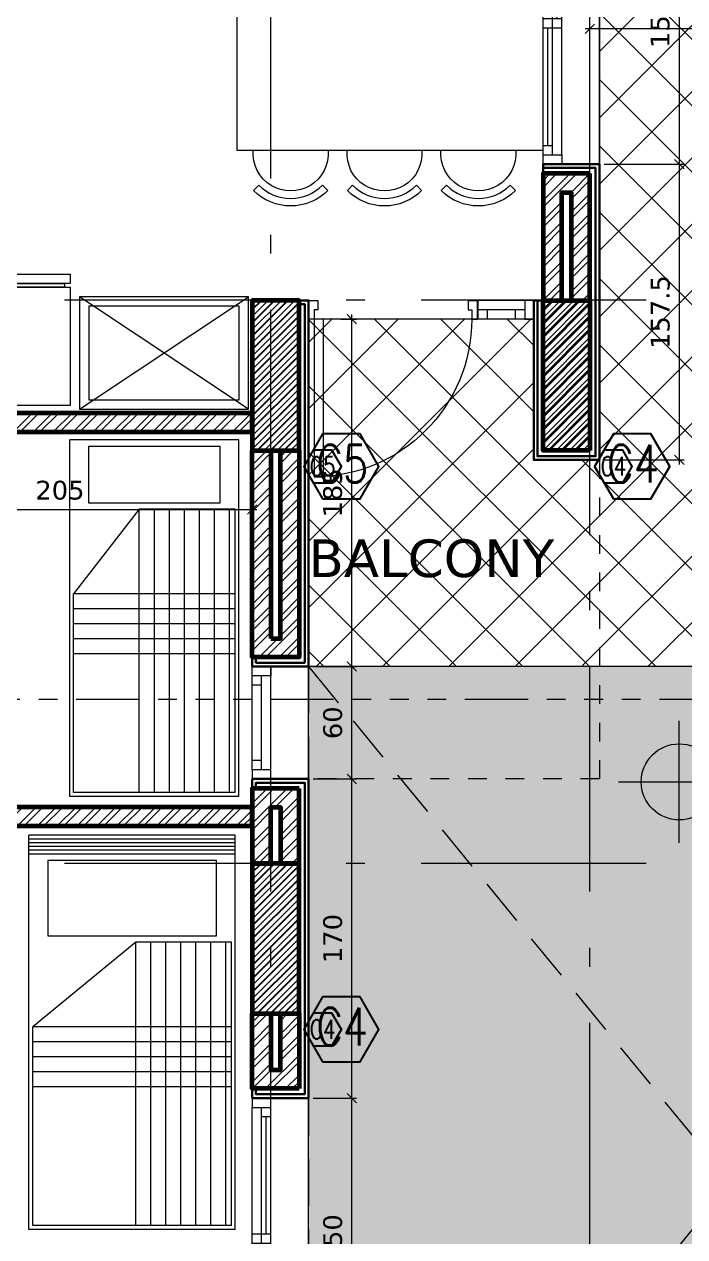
# Model space of a CAD drawing. Header units: inches. Extents: x -48 to 777, y -156 to 510.
# Drawn here: x 505.11 to 508.63, y 237.87 to 244.33 of the extents above; entities that cross this region are included whole.
import ezdxf
from ezdxf.enums import TextEntityAlignment as Align

# ---------------------------------------------------------------- set-up
doc = ezdxf.new("R2010")
doc.units = ezdxf.units.IN
doc.header["$MEASUREMENT"] = 0
for name, pattern in [('ACAD_ISO06W100', [36, 24, -3, 0, -3, 0, -3, 0, -3]), ('ACAD_ISO10W100', [18, 12, -3, 0, -3]), ('HIDDEN', [0.375, 0.25, -0.125]), ('NUHA', [1.45, 0.75, -0.25, 0.2, -0.25])]:
    doc.linetypes.add(name, pattern=pattern)
doc.layers.get('Defpoints').update_dxf_attribs({"lineweight": 5})
for name, color, linetype, lineweight in [('A-AXIS', 253, 'ACAD_ISO10W100', 5), ('A-AXIS ST', 251, 'ACAD_ISO10W100', 5), ('A-DIM', 9, 'Continuous', 5), ('A-DOORS', 38, 'Continuous', 20), ('A-FURN1', 211, 'Continuous', 15), ('A-HIDDEN', 254, 'HIDDEN', 5), ('A-PILLARS', 1, 'Continuous', 60), ('A-SANITARY', 120, 'Continuous', 5), ('A-SIGNS1', 20, 'Continuous', 15), ('A-SIGNS2', 30, 'Continuous', 15), ('A-TEXT', 50, 'Continuous', 15), ('A-TILING1', 43, 'Continuous', 9), ('A-WALLS', 7, 'Continuous', 60), ('A-WINDOWS', 4, 'Continuous', 20), ('C-STONE', 42, 'Continuous', 30), ('D-STONE', 52, 'Continuous', 20), ('H-GRASS', 100, 'Continuous', 5), ('H-PILLARS', 61, 'Continuous', 5), ('H-TILING', 54, 'Continuous', 5), ('H-WALLS', 51, 'Continuous', 5), ('modificat', 127, 'Continuous', 15)]:
    doc.layers.add(name, color=color, linetype=linetype, lineweight=lineweight)
doc.layers.add('HH-GREY', color=253, linetype='Continuous', lineweight=5, true_color=0x828282)
for name, color, linetype in [('str-col-hatch', 8, 'Continuous'), ('str-COL-TAG-100', 1, 'Continuous'), ('str-COL-TAG-50', 7, 'Continuous'), ('str-columns', 3, 'Continuous')]:
    doc.layers.add(name, color=color, linetype=linetype)
doc.styles.add('ROMAND', font='verdana.ttf')
doc.styles.add('ROMANS', font='romans__.ttf', dxfattribs={"height": 0.14})
doc.dimstyles.new('M-1.50', dxfattribs={"dimtxt": 0.1, "dimasz": 0.05, "dimexe": 0.025, "dimexo": 0.025, "dimgap": 0.05, "dimtad": 1, "dimlfac": 100, "dimrnd": 0.5, "dimzin": 9, "dimdsep": 46, "dimtxsty": 'ROMAND', "dimblk": 'OBLIQUE', "dimcen": 1, "dimdle": 0.025, "dimclrd": 256, "dimclre": 256, "dimclrt": 2, "dimadec": 0, "dimazin": 0, "dimtfac": 0.666667, "dimtmove": 2, "dimatfit": 3, "dimfxl": 0.04, "dimtolj": 1, "dimtzin": 5, "dimlwd": -1, "dimlwe": -1, "dimarcsym": 0})
pattern_1 = [(45, (-242.49175, -76.21088), (-0.0530330086, 0.0530330086), []), (45, (-242.4564, -76.21088), (-0.0530330086, 0.0530330086), [])]
pattern_2 = [(45, (0, 99), (-0.053033009, 0.053033009), []), (45, (0.035355, 99), (-0.053033009, 0.053033009), [])]

# ---------------------------------------------------------------- blocks, each defined once
blk = doc.blocks.new('_Oblique')
at = {"color": 0, "linetype": 'ByBlock', "lineweight": -2}
blk.add_line((-0.5, -0.5), (0.5, 0.5), dxfattribs=at)
blk = doc.blocks.new('*D7')
at = {"layer": 'A-DIM', "transparency": 16777216}
for p, q in [((332.1441, 67.9158), (332.1441, 63.3658)), ((332.5563, 67.8908), (332.1191, 67.8908)), ((332.5563, 63.3908), (332.1191, 63.3908))]:
    blk.add_line(p, q, dxfattribs=at)
at = {"layer": 'Defpoints', "color": 0, "transparency": 16777216}
for p in [(332.5813, 67.8908), (332.1441, 63.3908), (332.5813, 63.3908)]:
    blk.add_point(p, dxfattribs=at)
at = {"layer": 'A-DIM', "transparency": 16777216, "xscale": 0.05, "yscale": 0.05, "zscale": 0.05}
for p, rotation in [((332.1441, 67.8908), 90), ((332.1441, 63.3908), 270)]:
    blk.add_blockref('_Oblique', p, dxfattribs=dict(at, rotation=rotation))
at = {"layer": 'A-DIM', "color": 2, "transparency": 16777216, "insert": (332.0421, 65.6408), "char_height": 0.1, "attachment_point": 5, "rotation": 90, "style": 'ROMAND'}
blk.add_mtext('\\A1;450', dxfattribs=at)
blk = doc.blocks.new('*D8')
at = {"layer": 'A-DIM', "transparency": 16777216}
for p, q in [((327.0813, 67.8658), (327.0813, 67.5233)), ((332.5813, 67.8658), (332.5813, 67.5233)), ((332.6063, 67.5483), (327.0563, 67.5483))]:
    blk.add_line(p, q, dxfattribs=at)
at = {"layer": 'Defpoints', "color": 0, "transparency": 16777216}
for p in [(327.0813, 67.8908), (332.5813, 67.8908), (327.0813, 67.5483)]:
    blk.add_point(p, dxfattribs=at)
at = {"layer": 'A-DIM', "transparency": 16777216, "xscale": 0.05, "yscale": 0.05, "zscale": 0.05, "rotation": 180}
blk.add_blockref('_Oblique', (327.0813, 67.5483), dxfattribs=at)
at = {"layer": 'A-DIM', "transparency": 16777216, "xscale": 0.05, "yscale": 0.05, "zscale": 0.05}
blk.add_blockref('_Oblique', (332.5813, 67.5483), dxfattribs=at)
at = {"layer": 'A-DIM', "color": 2, "transparency": 16777216, "insert": (329.8313, 67.6503), "char_height": 0.1, "attachment_point": 5, "style": 'ROMAND'}
blk.add_mtext('\\A1;550', dxfattribs=at)
blk = doc.blocks.new('gkjhg')
at = {"layer": 'A-FURN1', "extrusion": (0, 0, -1)}
for p, q in [((566.8796, 146.1703), (568.9796, 146.1703)), ((566.8796, 146.1703), (566.8796, 145.0703)), ((566.8996, 146.1503), (566.8996, 145.0903)), ((566.8996, 146.1503), (568.4096, 146.1503)), ((568.4096, 146.1503), (568.4096, 145.6403)), ((568.9796, 146.1703), (568.9796, 145.0703)), ((568.4446, 146.0703), (568.8446, 146.0703)), ((568.4446, 145.1703), (568.4446, 146.0703)), ((568.8446, 146.0703), (568.8446, 145.1703)), ((568.4096, 145.6403), (567.9596, 145.0903)), ((568.8446, 145.1703), (568.4446, 145.1703)), ((566.8796, 145.0703), (568.9796, 145.0703)), ((566.8996, 145.0903), (567.9596, 145.0903))]:
    blk.add_line(p, q, dxfattribs=at)
at = {"layer": 'HH-GREY', "extrusion": (0, 0, -1)}
for p, q in [((567.6396, 146.1503), (567.6396, 145.0903)), ((567.7196, 146.1503), (567.7196, 145.0903)), ((567.7996, 146.1503), (567.7996, 145.0903)), ((567.8796, 146.1503), (567.8796, 145.0903)), ((567.9596, 146.1503), (567.9596, 145.0903)), ((568.8796, 146.1703), (568.8796, 145.0703)), ((568.8996, 146.1703), (568.8996, 145.0703)), ((568.9196, 146.1703), (568.9196, 145.0703)), ((568.9396, 146.1703), (568.9396, 145.0703)), ((568.9596, 146.1703), (568.9596, 145.0703)), ((566.8996, 146.1203), (568.4096, 146.1203)), ((566.8996, 146.0403), (568.4096, 146.0403)), ((566.8996, 145.9603), (568.4096, 145.9603)), ((566.8996, 145.8803), (568.4096, 145.8803)), ((566.8996, 145.8003), (568.4096, 145.8003)), ((566.8996, 145.7203), (568.4096, 145.7203)), ((566.8996, 145.6403), (568.4096, 145.6403))]:
    blk.add_line(p, q, dxfattribs=at)
blk = doc.blocks.new('*U25')
for p, q in [((50, 100), (1450, 100)), ((100, 100), (100, 50)), ((100, 75), (725, 75)), ((725, 0), (725, 100)), ((775, 0), (775, 100)), ((50, 50), (1450, 50)), ((50, 0), (1450, 0)), ((775, 25), (1400, 25)), ((1400, 0), (1400, 50))]:
    blk.add_line(p, q)
for points in [[(0, 100), (50, 100), (50, 0), (0, 0)], [(1500, 100), (1450, 100), (1450, 0), (1500, 0)]]:
    blk.add_lwpolyline(points)
blk = doc.blocks.new('*U26')
for p, q in [((50, 100), (550, 100)), ((50, 50), (550, 50)), ((50, 0), (550, 0)), ((500, 50), (500, 0))]:
    blk.add_line(p, q)
for points in [[(0, 100), (50, 100), (50, 0), (0, 0)], [(600, 100), (550, 100), (550, 0), (600, 0)], [(100, 50), (100, 0)]]:
    blk.add_lwpolyline(points)
blk = doc.blocks.new('*U28')
for p, q in [((50, 100), (300, 100)), ((50, 50), (300, 50)), ((50, 0), (300, 0)), ((250, 50), (250, 0))]:
    blk.add_line(p, q)
for points in [[(0, 100), (50, 100), (50, 0), (0, 0)], [(350, 100), (300, 100), (300, 0), (350, 0)], [(100, 50), (100, 0)]]:
    blk.add_lwpolyline(points)
blk = doc.blocks.new('*U41')
for points in [[(130, -160), (100, -160), (100, -60), (150, -60), (150, -110), (130, -110), (130, -160)], [(970, -160), (1000, -160), (1000, -60), (950, -60), (950, -110), (970, -110), (970, -160)], [(920, -1000), (920, -160), (970, -160), (970, -1000)]]:
    blk.add_lwpolyline(points, close=True)
blk.add_arc((970, -160), 840, 180, 270)
blk = doc.blocks.new('DZGXFDHYN')
for points in [[(28.3776, 30.5482), (29.2776, 30.5482), (29.2776, 31.1782), (28.3776, 31.1782)], [(28.3776, 30.4782), (29.2776, 30.4782), (29.2776, 30.5282), (28.3776, 30.5282)], [(28.4076, 30.5282), (29.2476, 30.5282), (29.2476, 30.5482), (28.4076, 30.5482)], [(28.4376, 30.4782), (28.4076, 30.4782), (28.4076, 30.4282), (28.4376, 30.4282)]]:
    blk.add_lwpolyline(points, close=True)
blk = doc.blocks.new('bed 90')
at = {"layer": 'A-FURN1', "extrusion": (0, 0, -1)}
for p, q in [((556.9278, 316.6009), (556.9278, 318.5009)), ((557.0278, 318.4659), (557.0278, 318.1659)), ((557.7278, 318.4659), (557.0278, 318.4659)), ((557.7278, 318.1659), (557.7278, 318.4659)), ((557.8278, 316.6009), (557.8278, 318.5009)), ((557.2978, 318.1309), (556.9478, 317.6809)), ((557.0278, 318.1659), (557.7278, 318.1659)), ((557.8078, 318.1309), (557.2978, 318.1309)), ((557.8078, 316.6209), (557.8078, 318.1309)), ((556.9478, 316.6209), (556.9478, 317.6809)), ((557.8278, 316.6009), (556.9278, 316.6009)), ((557.8078, 316.6209), (556.9478, 316.6209))]:
    blk.add_line(p, q, dxfattribs=at)
at = {"layer": 'A-FURN1'}
blk.add_line((557.8278, 318.5009), (556.9278, 318.5009), dxfattribs=at)
at = {"layer": 'HH-GREY', "extrusion": (0, 0, -1)}
for p, q in [((557.2978, 316.6209), (557.2978, 318.1309)), ((557.3778, 316.6209), (557.3778, 318.1309)), ((557.4578, 316.6209), (557.4578, 318.1309)), ((557.5378, 316.6209), (557.5378, 318.1309)), ((557.6178, 316.6209), (557.6178, 318.1309)), ((557.6978, 316.6209), (557.6978, 318.1309)), ((557.7778, 316.6209), (557.7778, 318.1309)), ((557.8078, 317.6809), (556.9478, 317.6809)), ((557.8078, 317.6009), (556.9478, 317.6009)), ((557.8078, 317.5209), (556.9478, 317.5209)), ((557.8078, 317.4409), (556.9478, 317.4409)), ((557.8078, 317.3609), (556.9478, 317.3609))]:
    blk.add_line(p, q, dxfattribs=at)
blk = doc.blocks.new('GXFHGCGFCD')
at = {"layer": 'A-SIGNS1', "linetype": 'NUHA'}
h = blk.add_hatch(color=256, dxfattribs=at)
h.paths.add_polyline_path([(90.3819, 61.3301), (90.3819, 61.1701), (90.5419, 61.1701, 0.414214)])
h.paths.add_polyline_path([(90.3819, 61.1701), (90.2219, 61.1701, 0.414214), (90.3819, 61.0101)])
at = {"layer": 'A-SIGNS1'}
for p, q in [((90.3819, 60.9141), (90.3819, 61.4261)), ((90.1259, 61.1701), (91.7898, 61.1701))]:
    blk.add_line(p, q, dxfattribs=at)
blk.add_circle((90.3819, 61.1701), 0.16, dxfattribs=at)
blk = doc.blocks.new('DGXFHXFGDFD')
at = {"layer": 'A-SIGNS1'}
blk.add_blockref('GXFHGCGFCD', (0, 0), dxfattribs=at)
at = {"layer": 'A-SIGNS2', "linetype": 'NUHA', "style": 'ROMANS'}
for s, p in [('F.L.', (90.5835, 61.2031)), ('C.L.', (90.5835, 60.9413))]:
    blk.add_text(s, height=0.16, dxfattribs=at).set_placement(p)
at = {"layer": 'A-SIGNS2', "style": 'ROMANS', "width": 0.910135, "flags": 4}
for tag, p, p2 in [('NIV.FINI', (91.1159, 61.2031), (91.7898, 61.2031)), ('NIV.BETON', (91.1159, 60.9413), (91.7898, 60.9413))]:
    blk.add_attdef(tag, text='', height=0.16, dxfattribs=at).set_placement(p, p2, align=Align.FIT)
blk = doc.blocks.new('AXIS')
at = {"layer": 'A-AXIS ST', "ltscale": 0.1}
for p, q in [((649.91853, 296.91777), (649.91853, 336.01919)), ((651.61853, 296.91777), (651.61853, 336.01919)), ((657.61853, 319.06933), (627.81853, 319.06933)), ((657.61853, 316.06777), (627.81853, 316.06777))]:
    blk.add_line(p, q, dxfattribs=at)
blk = doc.blocks.new('*D1366')
at = {"layer": 'A-DIM', "transparency": 16777216}
for p, q in [((504.2768, 241.768), (504.2768, 241.768)), ((504.2518, 241.743), (506.3518, 241.743))]:
    blk.add_line(p, q, dxfattribs=at)
at = {"layer": 'Defpoints', "color": 0, "transparency": 16777216}
for p in [(504.2768, 241.743), (506.3268, 241.743), (506.3268, 241.743)]:
    blk.add_point(p, dxfattribs=at)
at = {"layer": 'A-DIM', "transparency": 16777216, "xscale": 0.05, "yscale": 0.05, "zscale": 0.05, "rotation": 180}
blk.add_blockref('_Oblique', (504.2768, 241.743), dxfattribs=at)
at = {"layer": 'A-DIM', "transparency": 16777216, "xscale": 0.05, "yscale": 0.05, "zscale": 0.05}
blk.add_blockref('_Oblique', (506.3268, 241.743), dxfattribs=at)
at = {"layer": 'A-DIM', "color": 2, "transparency": 16777216, "insert": (505.3018, 241.845), "char_height": 0.1, "attachment_point": 5, "style": 'ROMAND'}
blk.add_mtext('\\A1;205', dxfattribs=at)
blk = doc.blocks.new('*D1281')
at = {"layer": 'A-DIM', "transparency": 16777216}
for p, q in [((506.6518, 238.6069), (506.883, 238.6069)), ((506.858, 237.0819), (506.858, 238.6319)), ((506.6518, 237.1069), (506.883, 237.1069))]:
    blk.add_line(p, q, dxfattribs=at)
at = {"layer": 'Defpoints', "color": 0, "transparency": 16777216}
for p in [(506.6268, 238.6069), (506.858, 238.6069), (506.6268, 237.1069)]:
    blk.add_point(p, dxfattribs=at)
at = {"layer": 'A-DIM', "transparency": 16777216, "xscale": 0.05, "yscale": 0.05, "zscale": 0.05}
for p, rotation in [((506.858, 238.6069), 90), ((506.858, 237.1069), 270)]:
    blk.add_blockref('_Oblique', p, dxfattribs=dict(at, rotation=rotation))
at = {"layer": 'A-DIM', "color": 2, "transparency": 16777216, "insert": (506.756, 237.8569), "char_height": 0.1, "attachment_point": 5, "rotation": 90, "style": 'ROMAND'}
blk.add_mtext('\\A1;150', dxfattribs=at)
blk = doc.blocks.new('*D1282')
at = {"layer": 'A-DIM', "transparency": 16777216}
for p, q in [((506.6518, 240.3069), (506.883, 240.3069)), ((506.858, 238.5819), (506.858, 240.3319)), ((506.6518, 238.6069), (506.883, 238.6069))]:
    blk.add_line(p, q, dxfattribs=at)
at = {"layer": 'Defpoints', "color": 0, "transparency": 16777216}
for p in [(506.6268, 240.3069), (506.858, 240.3069), (506.6268, 238.6069)]:
    blk.add_point(p, dxfattribs=at)
at = {"layer": 'A-DIM', "transparency": 16777216, "xscale": 0.05, "yscale": 0.05, "zscale": 0.05}
for p, rotation in [((506.858, 240.3069), 90), ((506.858, 238.6069), 270)]:
    blk.add_blockref('_Oblique', p, dxfattribs=dict(at, rotation=rotation))
at = {"layer": 'A-DIM', "color": 2, "transparency": 16777216, "insert": (506.756, 239.4569), "char_height": 0.1, "attachment_point": 5, "rotation": 90, "style": 'ROMAND'}
blk.add_mtext('\\A1;170', dxfattribs=at)
blk = doc.blocks.new('*D1283')
at = {"layer": 'A-DIM', "transparency": 16777216}
for p, q in [((506.858, 240.2819), (506.858, 240.9311)), ((506.6518, 240.9061), (506.883, 240.9061)), ((506.6518, 240.3069), (506.883, 240.3069))]:
    blk.add_line(p, q, dxfattribs=at)
at = {"layer": 'Defpoints', "color": 0, "transparency": 16777216}
for p in [(506.6268, 240.9061), (506.858, 240.9061), (506.6268, 240.3069)]:
    blk.add_point(p, dxfattribs=at)
at = {"layer": 'A-DIM', "transparency": 16777216, "xscale": 0.05, "yscale": 0.05, "zscale": 0.05}
for p, rotation in [((506.858, 240.9061), 90), ((506.858, 240.3069), 270)]:
    blk.add_blockref('_Oblique', p, dxfattribs=dict(at, rotation=rotation))
at = {"layer": 'A-DIM', "color": 2, "transparency": 16777216, "insert": (506.756, 240.6065), "char_height": 0.1, "attachment_point": 5, "rotation": 90, "style": 'ROMAND'}
blk.add_mtext('\\A1;60', dxfattribs=at)
blk = doc.blocks.new('*D1284')
at = {"layer": 'A-DIM', "transparency": 16777216}
for p, q in [((506.7992, 242.7569), (506.883, 242.7569)), ((506.858, 240.8811), (506.858, 242.7819)), ((506.6518, 240.9061), (506.883, 240.9061))]:
    blk.add_line(p, q, dxfattribs=at)
at = {"layer": 'Defpoints', "color": 0, "transparency": 16777216}
for p in [(506.7742, 242.7569), (506.858, 242.7569), (506.6268, 240.9061)]:
    blk.add_point(p, dxfattribs=at)
at = {"layer": 'A-DIM', "transparency": 16777216, "xscale": 0.05, "yscale": 0.05, "zscale": 0.05}
for p, rotation in [((506.858, 242.7569), 90), ((506.858, 240.9061), 270)]:
    blk.add_blockref('_Oblique', p, dxfattribs=dict(at, rotation=rotation))
at = {"layer": 'A-DIM', "color": 2, "transparency": 16777216, "insert": (506.7558, 241.8315), "char_height": 0.1, "attachment_point": 5, "rotation": 90, "style": 'ROMAND'}
blk.add_mtext('\\A1;185', dxfattribs=at)
blk = doc.blocks.new('*D1285')
at = {"layer": 'A-DIM', "transparency": 16777216}
for p, q in [((508.2018, 243.5827), (508.6281, 243.5827)), ((508.6031, 241.9819), (508.6031, 243.6077)), ((508.2018, 242.0069), (508.6281, 242.0069))]:
    blk.add_line(p, q, dxfattribs=at)
at = {"layer": 'Defpoints', "color": 0, "transparency": 16777216}
for p in [(508.1768, 243.5827), (508.6031, 243.5827), (508.1768, 242.0069)]:
    blk.add_point(p, dxfattribs=at)
at = {"layer": 'A-DIM', "transparency": 16777216, "xscale": 0.05, "yscale": 0.05, "zscale": 0.05}
for p, rotation in [((508.6031, 243.5827), 90), ((508.6031, 242.0069), 270)]:
    blk.add_blockref('_Oblique', p, dxfattribs=dict(at, rotation=rotation))
at = {"layer": 'A-DIM', "color": 2, "transparency": 16777216, "insert": (508.5019, 242.7948), "char_height": 0.1, "attachment_point": 5, "rotation": 90, "style": 'ROMAND'}
blk.add_mtext('\\A1;157.5', dxfattribs=at)
blk = doc.blocks.new('*D1286')
at = {"layer": 'A-DIM', "transparency": 16777216}
for p, q in [((508.2018, 245.0827), (508.6281, 245.0827)), ((508.6031, 243.5577), (508.6031, 245.1077)), ((508.2018, 243.5827), (508.6281, 243.5827))]:
    blk.add_line(p, q, dxfattribs=at)
at = {"layer": 'Defpoints', "color": 0, "transparency": 16777216}
for p in [(508.1768, 245.0827), (508.6031, 245.0827), (508.1768, 243.5827)]:
    blk.add_point(p, dxfattribs=at)
at = {"layer": 'A-DIM', "transparency": 16777216, "xscale": 0.05, "yscale": 0.05, "zscale": 0.05}
for p, rotation in [((508.6031, 245.0827), 90), ((508.6031, 243.5827), 270)]:
    blk.add_blockref('_Oblique', p, dxfattribs=dict(at, rotation=rotation))
at = {"layer": 'A-DIM', "color": 2, "transparency": 16777216, "insert": (508.501, 244.3327), "char_height": 0.1, "attachment_point": 5, "rotation": 90, "style": 'ROMAND'}
blk.add_mtext('\\A1;150', dxfattribs=at)
blk = doc.blocks.new('*D1295')
at = {"layer": 'A-DIM', "transparency": 16777216}
for p, q in [((511.1518, 244.3034), (508.1018, 244.3034)), ((508.1268, 244.1242), (508.1268, 244.3284)), ((511.1268, 244.1242), (511.1268, 244.3284))]:
    blk.add_line(p, q, dxfattribs=at)
at = {"layer": 'Defpoints', "color": 0, "transparency": 16777216}
for p in [(508.1268, 244.3034), (508.1268, 244.0992), (511.1268, 244.0992)]:
    blk.add_point(p, dxfattribs=at)
at = {"layer": 'A-DIM', "transparency": 16777216, "xscale": 0.05, "yscale": 0.05, "zscale": 0.05, "rotation": 180}
blk.add_blockref('_Oblique', (508.1268, 244.3034), dxfattribs=at)
at = {"layer": 'A-DIM', "transparency": 16777216, "xscale": 0.05, "yscale": 0.05, "zscale": 0.05}
blk.add_blockref('_Oblique', (511.1268, 244.3034), dxfattribs=at)
at = {"layer": 'A-DIM', "color": 2, "transparency": 16777216, "insert": (509.6268, 244.4055), "char_height": 0.1, "attachment_point": 5, "style": 'ROMAND'}
blk.add_mtext('\\A1;300', dxfattribs=at)
blk = doc.blocks.new('tags')
at = {"layer": 'str-COL-TAG-100', "color": 2}
blk.add_lwpolyline([(0.125, -0.2616), (0.325, -0.2616), (0.425, -0.0884), (0.325, 0.0848), (0.125, 0.0848), (0.025, -0.0884)], close=True, dxfattribs=at)
at = {"layer": 'str-COL-TAG-50', "color": 2}
blk.add_lwpolyline([(0.075, -0.175), (0.175, -0.175), (0.225, -0.0884), (0.175, -0.0018), (0.075, -0.0018), (0.025, -0.0884)], close=True, dxfattribs=at)
at = {"layer": 'str-COL-TAG-100', "color": 1, "style": 'ROMANS', "width": 0.699426}
blk.add_attdef('NUMBER', text='', height=0.2, dxfattribs=at).set_placement((0.0918, -0.1741), (0.3679, -0.1741), align=Align.FIT)
at = {"layer": 'str-COL-TAG-50', "color": 1, "style": 'ROMANS', "width": 0.697102}
blk.add_attdef('NUMBER', text='', height=0.1, dxfattribs=at).set_placement((0.0562, -0.1375), (0.1938, -0.1375), align=Align.FIT)
blk = doc.blocks.new('WOQOUO NAZAR')
at = {"layer": 'A-HIDDEN'}
for p, q in [((327.08134, 67.89084), (332.58135, 63.39085)), ((327.08135, 63.39084), (332.58134, 67.89085))]:
    blk.add_line(p, q, dxfattribs=at)
blk.add_lwpolyline([(327.08135, 63.39084), (332.58135, 63.39085), (332.58134, 67.89085), (327.08134, 67.89084)], close=True, dxfattribs=at)
at = {"layer": 'A-DIM'}
dim = blk.add_linear_dim(base=(332.14413, 63.39085), p1=(332.58134, 67.89085), p2=(332.58134, 63.39085), angle=90, dimstyle='M-1.50', dxfattribs=at)
dim.commit()
dim.dimension.update_dxf_attribs({"geometry": '*D7', "text_midpoint": (332.04208, 65.64085)})
dim = blk.add_linear_dim(base=(327.08134, 67.54828), p1=(332.58134, 67.89085), p2=(327.08134, 67.89084), dimstyle='M-1.50', dxfattribs=at)
dim.commit()
dim.dimension.update_dxf_attribs({"geometry": '*D8', "text_midpoint": (329.83134, 67.65032)})

msp = doc.modelspace()

# ---------------------------------------------------------------- hatches: boundary and pattern name
at = {"layer": 'H-GRASS'}
h = msp.add_hatch(dxfattribs=at)
h.set_pattern_fill('AR-SAND', color=256, scale=0.1, angle=270)
h.set_pattern_definition([(307.5, (-242.49175, -76.21088), (0.192682377, 0.006299336), [0, -0.152, 0, -0.17, 0, -0.1625]), (277.5, (-242.49175, -76.21088), (0.28221461, -0.17697767), [0, -0.082, 0, -0.137, 0, -0.0525]), (237.5, (-242.49175, -76.08788), (0.000565905, -0.311414186), [0, -0.05, 0, -0.18, 0, -0.235]), (227.5, (-242.49175, -76.08788), (0.08776756, -0.30061266), [0, -0.025, 0, -0.118, 0, -0.135])])
h.paths.add_polyline_path([(506.12678, 226.70688), (508.97678, 226.70688), (508.97678, 240.15688), (510.97678, 240.15688), (510.97678, 253.21851), (510.12678, 253.21853), (510.12678, 240.9073), (506.62678, 240.9073), (506.62678, 240.90605), (506.62678, 240.30688), (506.62678, 238.60688), (506.62678, 237.10688), (506.62678, 236.00688), (506.62678, 234.50688), (506.62678, 228.55688), (506.12678, 228.55688)])
edge = h.paths.add_edge_path()
edge.add_line((502.35658, 226.70688), (503.21865, 226.70688))
edge.add_arc((505.37678, 228.15688), 2.6, 180, 213.896355, ccw=False)
edge.add_line((502.77678, 228.15688), (502.77678, 228.55688))
edge.add_line((502.77678, 228.55688), (501.8458, 228.55688))
edge.add_line((501.8458, 228.55688), (501.8458, 227.45688))
edge.add_line((501.8458, 227.45688), (501.8458, 226.80688))
edge.add_line((501.8458, 226.80688), (502.31084, 226.80688))
edge.add_arc((505.35617, 228.13953), 3.32415, 203.63435, 205.529844)
h = msp.add_hatch(dxfattribs=at)
h.set_pattern_fill('AR-SAND', color=256, scale=0.1, angle=270)
h.set_pattern_definition([(307.5, (0, 99), (0.192682377, 0.006299336), [0, -0.152, 0, -0.17, 0, -0.1625]), (277.5, (0, 99), (0.28221461, -0.17697767), [0, -0.082, 0, -0.137, 0, -0.0525]), (237.5, (2e-17, 99.123), (0.000565905, -0.311414186), [0, -0.05, 0, -0.18, 0, -0.235]), (227.5, (2e-17, 99.123), (0.08776756, -0.30061266), [0, -0.025, 0, -0.118, 0, -0.135])])
edge = h.paths.add_edge_path()
edge.add_line((510.97678, 240.00688), (509.12678, 240.00688))
edge.add_line((509.12678, 240.00688), (509.12678, 226.55688))
edge.add_line((509.12678, 226.55688), (502.43357, 226.55688))
edge.add_arc((505.37678, 228.15688), 3.35, 208.52955, 270)
edge.add_line((505.37678, 224.80688), (511.56759, 224.80688))
edge.add_line((511.56759, 224.80688), (510.97678, 225.52365))
edge.add_line((510.97678, 225.52365), (510.97678, 240.00688))
at = {"layer": 'H-PILLARS', "linetype": 'Continuous'}
h = msp.add_hatch(dxfattribs=at)
h.set_pattern_fill('ANSI31', color=256, scale=0.2)
h.set_pattern_definition([(45, (-51.529807, -70.60263), (-0.0176776695, 0.0176776695), [])])
h.paths.add_polyline_path([(506.32678, 242.05688), (506.57678, 242.05688), (506.57678, 242.85688), (506.32678, 242.85688)])
h = msp.add_hatch(dxfattribs=at)
h.set_pattern_fill('ANSI31', color=256, scale=0.2)
h.set_pattern_definition([(45, (-37.491753, -70.60263), (-0.0176776695, 0.0176776695), [])])
h.paths.add_polyline_path([(508.12678, 242.05688), (507.87678, 242.05688), (507.87678, 242.85688), (508.12678, 242.85688)])
h = msp.add_hatch(dxfattribs=at)
h.set_pattern_fill('ANSI31', color=256, scale=0.2)
h.set_pattern_definition([(45, (-51.529807, -73.60263), (-0.0176776695, 0.0176776695), [])])
h.paths.add_polyline_path([(506.32678, 239.05688), (506.57678, 239.05688), (506.57678, 239.85688), (506.32678, 239.85688)])
at = {"layer": 'H-TILING'}
h = msp.add_hatch(dxfattribs=at)
h.set_pattern_fill('ANSI37', color=256, scale=2)
h.set_pattern_definition([(45, (-242.49175, -76.21088), (-0.176776695, 0.176776695), []), (135, (-242.49175, -76.21088), (-0.176776695, -0.176776695), [])])
h.paths.add_polyline_path([(510.12678, 253.21851), (509.27682, 253.21851), (509.27679, 253.21857), (508.17679, 253.21857), (508.17682, 253.21851), (507.7268, 253.21851), (507.72679, 253.2186), (506.27679, 253.2186), (506.2768, 252.25855), (506.4768, 252.25855), (506.47678, 250.70845), (506.27678, 250.70845), (506.27678, 248.35845), (506.47678, 248.35845), (506.47678, 246.65861), (508.17678, 246.65861), (508.17678, 242.00688), (507.82678, 242.00688), (507.82678, 242.75688), (506.62678, 242.75688), (506.62678, 240.9073), (510.12678, 240.9073)])
at = {"layer": 'H-WALLS'}
h = msp.add_hatch(dxfattribs=at)
h.set_pattern_fill('ANSI32', color=256, scale=0.2)
h.set_pattern_definition(pattern_2)
h.paths.add_polyline_path([(502.37678, 242.25688), (502.37678, 244.31845), (502.27678, 244.31845), (502.27678, 240.89688), (503.37678, 240.89688), (503.37678, 240.99689), (502.37678, 240.99689), (502.37678, 242.15688), (504.17678, 242.15688), (504.17678, 240.99689), (504.11678, 240.99689), (504.11678, 240.89688), (504.27678, 240.89688), (504.27678, 242.15688), (506.32678, 242.15688), (506.32678, 242.25688)])
h = msp.add_hatch(dxfattribs=at)
h.set_pattern_fill('ANSI32', color=256, scale=0.2)
h.set_pattern_definition(pattern_2)
h.paths.add_polyline_path([(508.12678, 243.53275), (507.87678, 243.53275), (507.87678, 242.85688), (507.97678, 242.85688), (507.97678, 243.43275), (508.02678, 243.43275), (508.02678, 242.85688), (508.12678, 242.85688)])
h = msp.add_hatch(dxfattribs=at)
h.set_pattern_fill('ANSI32', color=256, scale=0.2)
h.set_pattern_definition(pattern_1)
h.paths.add_polyline_path([(506.42678, 241.05605), (506.47678, 241.05605), (506.47678, 241.10605), (506.47678, 242.05688), (506.57678, 242.05688), (506.57678, 241.20605), (506.57678, 240.95605), (506.32678, 240.95605), (506.32678, 241.55605), (506.32678, 242.05688), (506.42678, 242.05688)])
h = msp.add_hatch(dxfattribs=at)
h.set_pattern_fill('ANSI32', color=256, scale=0.2)
h.set_pattern_definition(pattern_1)
h.paths.add_polyline_path([(506.57678, 240.25688), (506.32678, 240.25688), (506.32678, 239.85688), (506.42678, 239.85688), (506.42678, 240.15688), (506.47678, 240.15688), (506.47678, 239.85688), (506.57678, 239.85688)])
h = msp.add_hatch(dxfattribs=at)
h.set_pattern_fill('ANSI32', color=256, scale=0.2)
h.set_pattern_definition(pattern_2)
h.paths.add_polyline_path([(502.27678, 240.15688), (502.27678, 239.85688), (502.19678, 239.85688), (502.19678, 239.75688), (502.27678, 239.75688), (502.27678, 237.99688), (502.37678, 237.99688), (502.37678, 240.05688), (506.32678, 240.05688), (506.32678, 240.15688)])
h = msp.add_hatch(dxfattribs=at)
h.set_pattern_fill('ANSI32', color=256, scale=0.2)
h.set_pattern_definition(pattern_1)
h.paths.add_polyline_path([(506.57678, 238.65688), (506.32678, 238.65688), (506.32678, 239.05688), (506.42678, 239.05688), (506.42678, 238.75688), (506.47678, 238.75688), (506.47678, 239.05688), (506.57678, 239.05688)])
at = {"layer": 'str-col-hatch'}
h = msp.add_hatch(dxfattribs=at)
h.set_pattern_fill('ANSI31', color=256, scale=0.4)
h.set_pattern_definition([(45, (-189.80302, 191.347635), (-0.035355339, 0.035355339), [])])
h.paths.add_polyline_path([(506.32678, 242.85688), (506.32678, 242.05688), (506.57678, 242.05688), (506.57678, 242.85688)])
h = msp.add_hatch(dxfattribs=at)
h.set_pattern_fill('ANSI31', color=256, scale=0.4)
h.set_pattern_definition([(45, (-188.25302, 191.347635), (-0.035355339, 0.035355339), [])])
h.paths.add_polyline_path([(507.87678, 242.85688), (507.87678, 242.05688), (508.12678, 242.05688), (508.12678, 242.85688)])
h = msp.add_hatch(dxfattribs=at)
h.set_pattern_fill('ANSI31', color=256, scale=0.4)
h.set_pattern_definition([(45, (-189.80302, 188.347635), (-0.035355339, 0.035355339), [])])
h.paths.add_polyline_path([(506.32678, 239.85688), (506.32678, 239.05688), (506.57678, 239.05688), (506.57678, 239.85688)])

# ---------------------------------------------------------------- linework, layer by layer
at = {"layer": 'A-AXIS', "linetype": 'ACAD_ISO06W100', "ltscale": 0.014}
msp.add_line((487.77664, 240.73298), (511.66993, 240.73298), dxfattribs=at)
at = {"layer": 'A-FURN1', "extrusion": (0, 0, -1)}
for points in [[(-506.3337, 243.44215), (-506.36198, 243.47044, -0.4142136), (-506.70139, 243.47044), (-506.72968, 243.44215, 0.4142136)], [(-506.8337, 243.44215), (-506.86198, 243.47044, -0.4142136), (-507.20139, 243.47044), (-507.22968, 243.44215, 0.4142136)], [(-507.3337, 243.44215), (-507.36198, 243.47044, -0.4142136), (-507.70139, 243.47044), (-507.72968, 243.44215, 0.4142136)]]:
    msp.add_lwpolyline(points, format="xyb", close=True, dxfattribs=at)
for centre in [(-506.53169, 243.64014), (-507.03169, 243.64014), (-507.53169, 243.64014)]:
    msp.add_arc(centre, 0.2, 175.198389, 4.801611, dxfattribs=at)
at = {"layer": 'A-HIDDEN', "linetype": 'HIDDEN', "ltscale": 0.3}
msp.add_lwpolyline([(508.17678, 242.00688), (508.17678, 240.30688), (506.62678, 240.30688)], dxfattribs=at)
at = {"layer": 'A-PILLARS'}
for points in [[(506.32678, 242.05688), (506.57678, 242.05688), (506.57678, 242.85688), (506.32678, 242.85688)], [(508.12678, 242.05688), (507.87678, 242.05688), (507.87678, 242.85688), (508.12678, 242.85688)], [(506.32678, 239.05688), (506.57678, 239.05688), (506.57678, 239.85688), (506.32678, 239.85688)]]:
    msp.add_lwpolyline(points, close=True, dxfattribs=at)
at = {"layer": 'A-SANITARY'}
msp.add_lwpolyline([(507.87678, 244.45688), (506.24391, 244.45688), (506.24391, 243.65688), (507.87678, 243.65688)], close=True, dxfattribs=at)
at = {"layer": 'A-TILING1'}
msp.add_lwpolyline([(510.12678, 253.21851), (509.27682, 253.21851), (509.27679, 253.21857), (508.17679, 253.21857), (508.17682, 253.21851), (507.7268, 253.21851), (507.72679, 253.2186), (506.27679, 253.2186), (506.2768, 252.25855), (506.4768, 252.25855), (506.47678, 250.70845), (506.27678, 250.70845), (506.27678, 248.35845), (506.47678, 248.35845), (506.47678, 246.65861), (508.17678, 246.65861), (508.17678, 242.00688), (507.82678, 242.00688), (507.82678, 242.75688), (506.62678, 242.75688), (506.62678, 240.9073), (510.12678, 240.9073), (510.12678, 253.21851)], dxfattribs=at)
at = {"layer": 'A-WALLS'}
msp.add_lwpolyline([(502.37678, 242.25688), (502.37678, 244.31845), (502.27678, 244.31845), (502.27678, 240.89688), (503.37678, 240.89688), (503.37678, 240.99689), (502.37678, 240.99689), (502.37678, 242.15688), (504.17678, 242.15688), (504.17678, 240.99689), (504.11678, 240.99689), (504.11678, 240.89688), (504.27678, 240.89688), (504.27678, 242.15688), (506.32678, 242.15688), (506.32678, 242.25688), (502.37678, 242.25688)], dxfattribs=at)
for points in [[(508.12678, 243.53275), (507.87678, 243.53275), (507.87678, 243.53275), (507.87678, 242.85688), (507.97678, 242.85688), (507.97678, 243.43275), (508.02678, 243.43275), (508.02678, 242.85688), (508.12678, 242.85688)], [(506.42678, 241.05605), (506.47678, 241.05605), (506.47678, 241.10605), (506.47678, 242.05688), (506.57678, 242.05688), (506.57678, 241.20605), (506.57678, 240.95605), (506.32678, 240.95605), (506.32678, 241.55605), (506.32678, 242.05688), (506.42678, 242.05688)], [(506.57678, 240.25688), (506.32678, 240.25688), (506.32678, 239.85688), (506.42678, 239.85688), (506.42678, 240.15688), (506.47678, 240.15688), (506.47678, 239.85688), (506.57678, 239.85688)], [(502.27678, 240.15688), (502.27678, 239.85688), (502.19678, 239.85688), (502.19678, 239.75688), (502.27678, 239.75688), (502.27678, 237.99688), (502.37678, 237.99688), (502.37678, 240.05688), (506.32678, 240.05688), (506.32678, 240.15688)], [(506.57678, 238.65688), (506.32678, 238.65688), (506.32678, 239.05688), (506.42678, 239.05688), (506.42678, 238.75688), (506.47678, 238.75688), (506.47678, 239.05688), (506.57678, 239.05688)]]:
    msp.add_lwpolyline(points, close=True, dxfattribs=at)
at = {"layer": 'C-STONE'}
for points in [[(507.87678, 243.58275), (508.17678, 243.58275), (508.17678, 242.00688), (507.82678, 242.00688), (507.82678, 242.85688)], [(507.87678, 243.58275), (507.87678, 243.53275)], [(507.87678, 243.56275), (508.15678, 243.56275), (508.15678, 242.02688), (507.84678, 242.02688), (507.84678, 242.85688)], [(507.82678, 242.85688), (507.87678, 242.85688)]]:
    msp.add_lwpolyline(points, dxfattribs=at)
at = {"layer": 'C-STONE', "linetype": 'Continuous'}
for points in [[(506.57678, 242.85688), (506.62678, 242.85688), (506.62678, 242.55688), (506.62678, 242.55688), (506.62678, 240.90605), (506.32678, 240.90605), (506.32678, 240.95605)], [(506.57678, 242.83688), (506.60678, 242.83688), (506.60678, 242.57688), (506.60678, 242.57688), (506.60678, 240.92605), (506.34678, 240.92605), (506.34678, 240.95605)], [(506.32678, 240.25688), (506.32678, 240.30688), (506.62678, 240.30688), (506.62678, 238.60688), (506.32678, 238.60688), (506.32678, 238.65688)], [(506.34678, 240.25688), (506.34678, 240.28688), (506.60678, 240.28688), (506.60678, 238.62688), (506.34678, 238.62688), (506.34678, 238.65688)]]:
    msp.add_lwpolyline(points, dxfattribs=at)
at = {"layer": 'D-STONE', "linetype": 'Continuous'}
for p, q in [((508.17678, 243.58275), (508.17678, 245.08275)), ((507.82678, 242.75688), (506.62678, 242.75688)), ((506.62678, 240.30688), (506.62678, 240.90688)), ((506.62678, 237.10688), (506.62678, 238.60688))]:
    msp.add_line(p, q, dxfattribs=at)
at = {"layer": 'modificat'}
for p, q in [((506.30678, 242.27688), (505.40678, 242.87688)), ((505.40678, 242.27688), (506.30678, 242.87688))]:
    msp.add_line(p, q, dxfattribs=at)
for points in [[(506.30678, 242.87688), (505.40678, 242.87688), (505.40678, 242.27688), (506.30678, 242.27688)], [(506.25678, 242.82688), (505.45678, 242.82688), (505.45678, 242.32688), (506.25678, 242.32688)]]:
    msp.add_lwpolyline(points, close=True, dxfattribs=at)
at = {"layer": 'str-columns'}
for points in [[(506.32678, 242.05688), (506.57678, 242.05688), (506.57678, 242.85688), (506.32678, 242.85688)], [(507.87678, 242.05688), (508.12678, 242.05688), (508.12678, 242.85688), (507.87678, 242.85688)], [(506.32678, 239.05688), (506.57678, 239.05688), (506.57678, 239.85688), (506.32678, 239.85688)]]:
    msp.add_lwpolyline(points, close=True, dxfattribs=at)

# ---------------------------------------------------------------- block references
at = {"layer": 'A-DIM'}
msp.add_blockref('AXIS', (-143.49175, -76.21088), dxfattribs=at)
at = {"layer": 'A-DOORS', "xscale": -0.0009999999999906, "yscale": 0.0009999999999906, "zscale": 0.0009999999999906}
msp.add_blockref('*U41', (507.62678, 242.91688), dxfattribs=at)
at = {"layer": 'A-FURN1'}
msp.add_blockref('bed 90', (-51.57275, -76.38681), dxfattribs=at)
at = {"layer": 'A-FURN1', "xscale": -1, "rotation": 270.0000000273443}
msp.add_blockref('gkjhg', (360.06638, -328.97274), dxfattribs=at)
at = {"layer": 'A-HIDDEN', "rotation": 269.9999246618755}
msp.add_blockref('WOQOUO NAZAR', (443.23637, 567.98831), dxfattribs=at)
at = {"layer": 'A-SANITARY', "extrusion": (0, 0, -1), "rotation": 180}
msp.add_blockref('DZGXFDHYN', (-476.07914, 273.47503), dxfattribs=at)
at = {"layer": 'A-SIGNS1'}
ref = msp.add_blockref('DGXFHXFGDFD', (394.07075, 162.77678), dxfattribs=dict(at, xscale=1.267200000000003, yscale=1.267200000000003, zscale=1.267200000000003))
ref.add_attrib('NIV.FINI', '+97.85', dxfattribs={"layer": 'A-SIGNS2', "height": 0.202752, "style": 'ROMAND', "width": 0.797031}).set_placement((509.53277, 240.3334), (510.36074, 240.3334), align=Align.FIT)
ref.add_attrib('NIV.BETON', '----', dxfattribs={"layer": 'A-SIGNS2', "height": 0.202752, "style": 'ROMAND', "width": 1.634557}).set_placement((509.53277, 240.00163), (510.36074, 240.00163), align=Align.FIT)
at = {"layer": 'A-WINDOWS', "zscale": 0.0009999999999906004}
for name, p, xscale, yscale, rotation in [('*U25', (507.97678, 243.58275), 0.0009999999999906004, 0.0009999999999906004, 90.00000000281167), ('*U28', (507.82896, 242.75688), -0.0009999999999906006, 0.0009999999999906006, 359.9999999948216), ('*U26', (506.32678, 240.30605), -0.0009999999999906004, 0.0009999999999906004, 269.9999999995543), ('*U25', (506.42678, 237.10688), 0.0009999999999906004, 0.0009999999999906004, 90.00000000281167)]:
    msp.add_blockref(name, p, dxfattribs=dict(at, xscale=xscale, yscale=yscale, rotation=rotation))
at = {"layer": 'str-columns'}
ref = msp.add_blockref('tags', (506.57678, 242.06073), dxfattribs=at)
ref.add_attrib('NUMBER', 'C5', dxfattribs={"layer": 'str-COL-TAG-50', "color": 1, "height": 0.1, "style": 'ROMANS', "width": 0.63631}).set_placement((506.63297, 241.92323), (506.77056, 241.92323), align=Align.FIT)
ref.add_attrib('NUMBER', 'C5', dxfattribs={"layer": 'str-COL-TAG-100', "color": 1, "height": 0.2, "style": 'ROMANS', "width": 0.638431}).set_placement((506.66862, 241.88667), (506.94471, 241.88667), align=Align.FIT)
ref = msp.add_blockref('tags', (508.12678, 242.06073), dxfattribs=at)
ref.add_attrib('NUMBER', 'C4', dxfattribs={"layer": 'str-COL-TAG-50', "color": 1, "height": 0.1, "style": 'ROMANS', "width": 0.63631}).set_placement((508.18297, 241.92323), (508.32056, 241.92323), align=Align.FIT)
ref.add_attrib('NUMBER', 'C4', dxfattribs={"layer": 'str-COL-TAG-100', "color": 1, "height": 0.2, "style": 'ROMANS', "width": 0.638431}).set_placement((508.21862, 241.88667), (508.49471, 241.88667), align=Align.FIT)
ref = msp.add_blockref('tags', (506.57678, 239.06073), dxfattribs=at)
ref.add_attrib('NUMBER', 'C4', dxfattribs={"layer": 'str-COL-TAG-50', "color": 1, "height": 0.1, "style": 'ROMANS', "width": 0.63631}).set_placement((506.63297, 238.92323), (506.77056, 238.92323), align=Align.FIT)
ref.add_attrib('NUMBER', 'C4', dxfattribs={"layer": 'str-COL-TAG-100', "color": 1, "height": 0.2, "style": 'ROMANS', "width": 0.638431}).set_placement((506.66862, 238.88667), (506.94471, 238.88667), align=Align.FIT)

# ---------------------------------------------------------------- texts
at = {"layer": 'A-TEXT', "style": 'ROMAND'}
msp.add_text('BALCONY', height=0.2, dxfattribs=at).set_placement((506.62678, 241.38315))

# ---------------------------------------------------------------- dimensions: what is measured, and where the dimension line sits
at = {"layer": 'A-DIM'}
for base, p1, p2, picture, middle in [((508.60309, 245.08275), (508.17678, 243.58275), (508.17678, 245.08275), '*D1286', (508.50105, 244.33275)), ((508.60309, 243.58275), (508.17678, 242.00688), (508.17678, 243.58275), '*D1285', (508.50189, 242.79482)), ((506.85805, 242.75688), (506.62678, 240.90605), (506.7742, 242.75688), '*D1284', (506.75576, 241.83147)), ((506.85805, 240.90605), (506.62678, 240.30688), (506.62678, 240.90605), '*D1283', (506.756, 240.60647)), ((506.85805, 240.30688), (506.62678, 238.60688), (506.62678, 240.30688), '*D1282', (506.756, 239.45688)), ((506.85805, 238.60688), (506.62678, 237.10688), (506.62678, 238.60688), '*D1281', (506.756, 237.85688))]:
    dim = msp.add_linear_dim(base=base, p1=p1, p2=p2, angle=90, dimstyle='M-1.50', dxfattribs=at)
    dim.commit()
    dim.dimension.update_dxf_attribs({"geometry": picture, "text_midpoint": middle})
for base, p1, p2, picture, middle in [((508.12678, 244.30344), (511.12678, 244.09921), (508.12678, 244.09921), '*D1295', (509.62678, 244.40552)), ((506.32678, 241.74296), (504.27678, 241.74296), (506.32678, 241.74296), '*D1366', (505.30178, 241.84504))]:
    dim = msp.add_linear_dim(base=base, p1=p1, p2=p2, dimstyle='M-1.50', dxfattribs=at)
    dim.commit()
    dim.dimension.update_dxf_attribs({"geometry": picture, "text_midpoint": middle})

doc.saveas('drawing.dxf')
